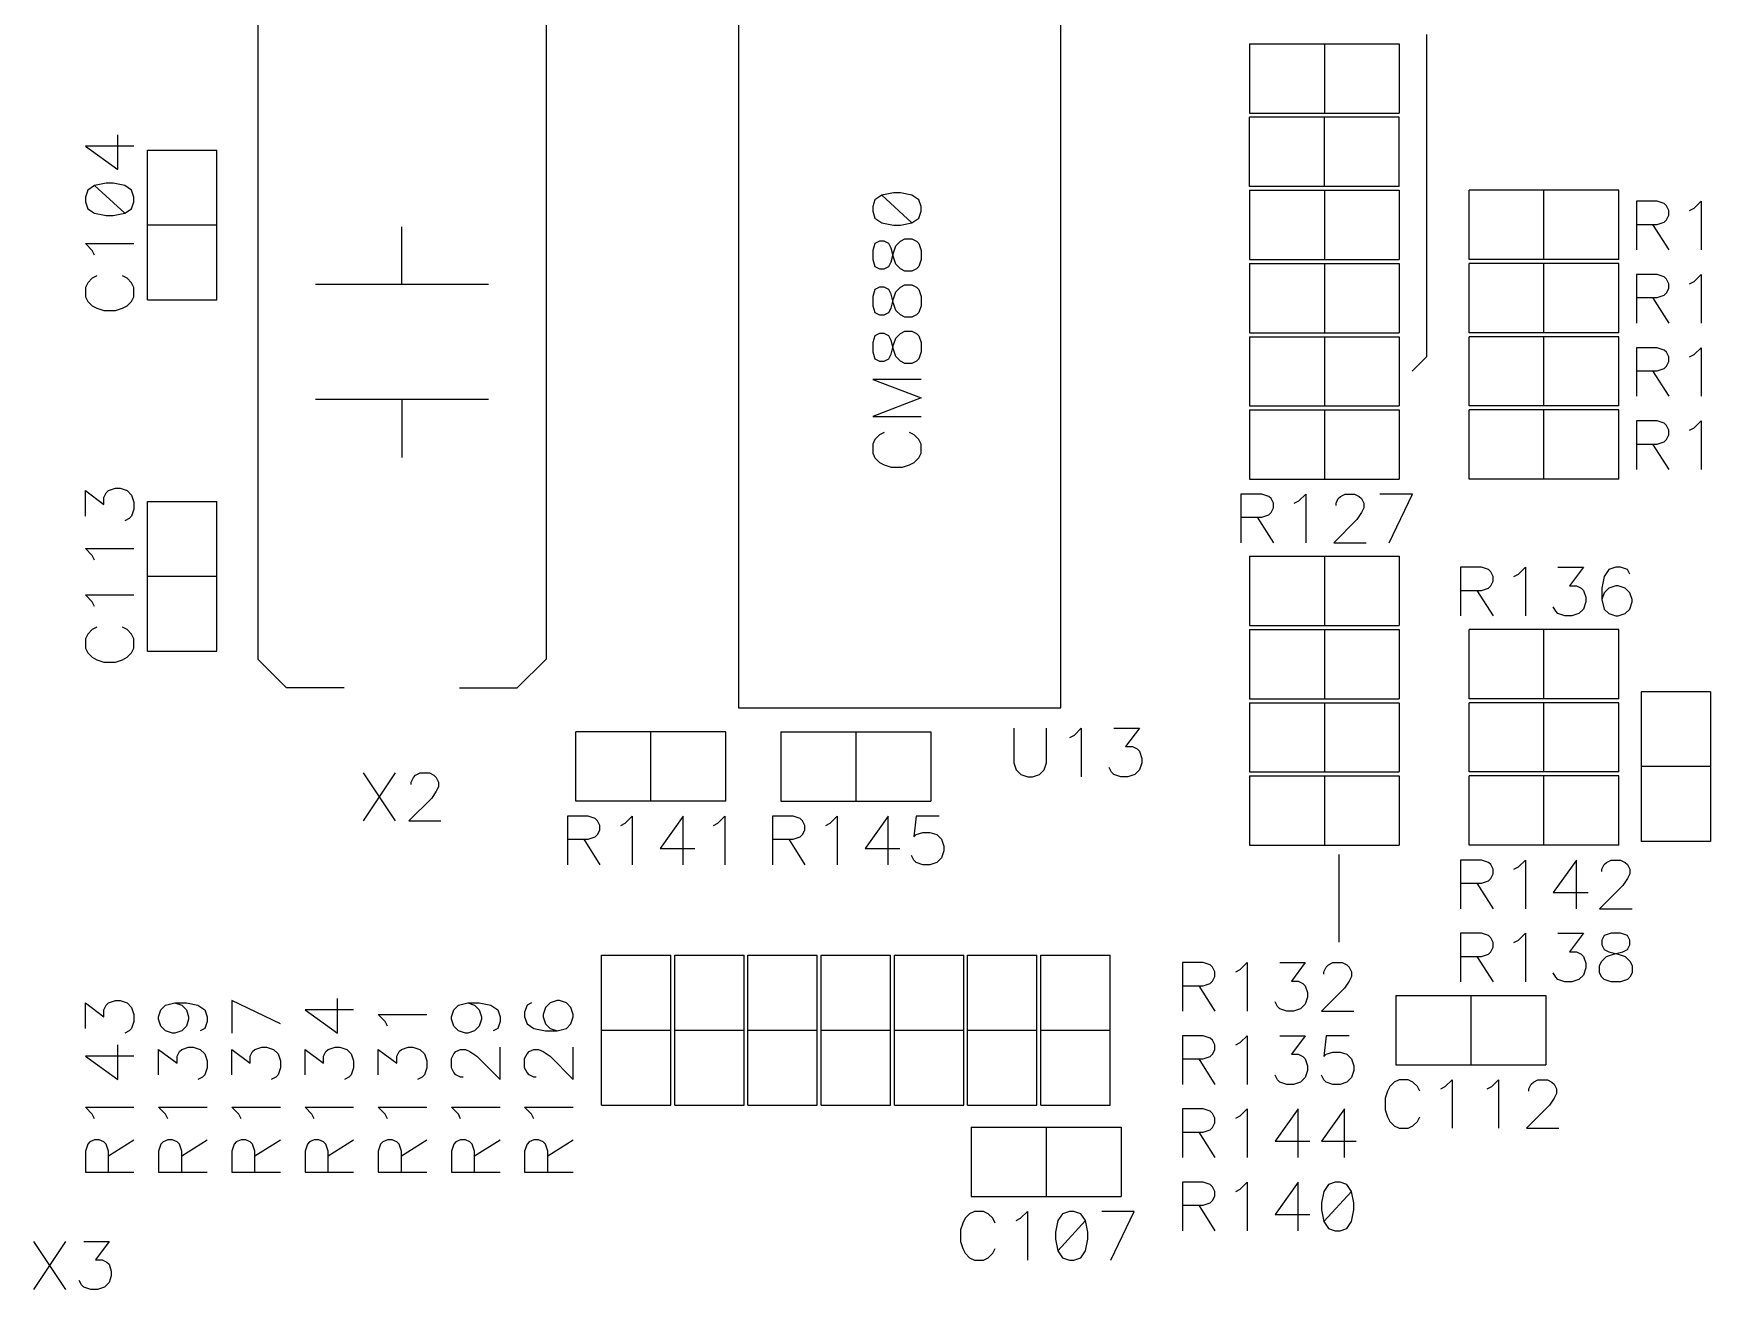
# Model space of a CAD drawing. Extents: x 295 to 953, y 10 to 290.
# Drawn here: x 759.7 to 826.6, y 190.9 to 241 of the extents above; entities that cross this region are included whole.
import ezdxf

# ---------------------------------------------------------------- set-up
doc = ezdxf.new("R2010")
doc.units = 0
doc.header["$LTSCALE"] = 5
doc.header["$MEASUREMENT"] = 0
doc.layers.add('DV-PEI-A6_BSK', color=2, linetype='CONTINUOUS')

msp = doc.modelspace()

# ---------------------------------------------------------------- linework, layer by layer
at = {"layer": 'DV-PEI-A6_BSK', "color": 7}
for p, q in [((787.86, 243.913), (787.86, 214.119)), ((800.712, 214.119), (800.712, 243.913)), ((768.674, 241.372), (768.674, 216.07)), ((780.177, 241.372), (780.177, 216.07)), ((815.317, 228.139), (815.317, 240.992)), ((808.242, 240.618), (814.219, 240.618)), ((808.242, 240.618), (808.242, 237.855)), ((811.228, 240.618), (811.228, 237.855)), ((814.219, 240.618), (814.219, 237.855)), ((808.242, 237.855), (814.219, 237.855)), ((814.219, 237.697), (808.242, 237.697)), ((808.242, 234.934), (808.242, 237.697)), ((811.228, 234.934), (811.228, 237.697)), ((814.219, 234.934), (814.219, 237.697)), ((763.089, 235.611), (763.089, 236.996)), ((763.738, 236.534), (761.798, 236.534)), ((761.798, 236.534), (763.089, 235.611)), ((764.281, 230.406), (764.281, 236.382)), ((764.281, 236.382), (767.044, 236.382)), ((767.044, 230.406), (767.044, 236.382)), ((762.166, 234.963), (761.892, 234.782)), ((762.628, 235.056), (762.166, 234.963)), ((762.166, 234.963), (763.37, 233.859)), ((762.908, 235.056), (762.628, 235.056)), ((763.37, 234.963), (762.908, 235.056)), ((763.644, 234.782), (763.37, 234.963)), ((814.219, 234.934), (808.242, 234.934)), ((761.892, 234.782), (761.798, 234.501)), ((761.798, 234.501), (761.798, 234.32)), ((761.798, 234.32), (761.892, 234.04)), ((763.738, 234.501), (763.644, 234.782)), ((763.644, 234.04), (763.738, 234.32)), ((763.738, 234.32), (763.738, 234.501)), ((793.298, 234.402), (793.211, 234.127)), ((793.579, 234.589), (793.298, 234.402)), ((794.035, 234.682), (793.579, 234.589)), ((793.579, 234.589), (794.771, 233.485)), ((794.315, 234.682), (794.035, 234.682)), ((794.771, 234.589), (794.315, 234.682)), ((795.051, 234.402), (794.771, 234.589)), ((795.139, 234.127), (795.051, 234.402)), ((808.242, 234.776), (814.219, 234.776)), ((808.242, 234.776), (808.242, 232.013)), ((811.228, 234.776), (811.228, 232.013)), ((814.219, 234.776), (814.219, 232.013)), ((822.982, 234.776), (817.005, 234.776)), ((817.005, 232.013), (817.005, 234.776)), ((819.991, 232.013), (819.991, 234.776)), ((822.982, 232.013), (822.982, 234.776)), ((824.506, 234.338), (823.677, 234.338)), ((823.677, 234.338), (823.677, 232.398)), ((824.787, 234.244), (824.506, 234.338)), ((824.88, 234.157), (824.787, 234.244)), ((825.984, 234.063), (826.265, 234.338)), ((826.265, 234.338), (826.265, 232.398)), ((761.892, 234.04), (762.166, 233.859)), ((762.166, 233.859), (762.628, 233.765)), ((762.628, 233.765), (762.908, 233.765)), ((762.908, 233.765), (763.37, 233.859)), ((763.37, 233.859), (763.644, 234.04)), ((793.211, 234.127), (793.211, 233.946)), ((793.211, 233.946), (793.298, 233.666)), ((793.298, 233.666), (793.579, 233.485)), ((794.771, 233.485), (795.051, 233.666)), ((795.051, 233.666), (795.139, 233.946)), ((795.139, 233.946), (795.139, 234.127)), ((824.506, 233.415), (824.787, 233.508)), ((824.787, 233.508), (824.88, 233.602)), ((824.968, 233.97), (824.88, 234.157)), ((824.88, 233.602), (824.968, 233.783)), ((824.968, 233.783), (824.968, 233.97)), ((825.803, 233.97), (825.984, 234.063)), ((764.281, 233.397), (767.044, 233.397)), ((774.423, 231.02), (774.423, 233.321)), ((793.579, 233.485), (794.035, 233.391)), ((794.035, 233.391), (794.315, 233.391)), ((794.315, 233.391), (794.771, 233.485)), ((794.315, 232.749), (794.496, 232.842)), ((794.496, 232.842), (794.771, 232.842)), ((794.771, 232.842), (794.958, 232.749)), ((823.677, 233.415), (824.506, 233.415)), ((824.325, 233.415), (824.968, 232.398)), ((762.073, 232.375), (761.798, 232.655)), ((761.798, 232.655), (763.738, 232.655)), ((762.166, 232.194), (762.073, 232.375)), ((793.298, 232.655), (793.211, 232.381)), ((793.211, 232.381), (793.211, 232.013)), ((793.485, 232.749), (793.298, 232.655)), ((793.666, 232.749), (793.485, 232.749)), ((793.853, 232.655), (793.666, 232.749)), ((793.947, 232.474), (793.853, 232.655)), ((794.035, 232.106), (793.947, 232.474)), ((793.947, 231.919), (794.035, 232.287)), ((794.035, 232.287), (794.128, 232.562)), ((794.128, 232.562), (794.315, 232.749)), ((794.958, 232.749), (795.051, 232.655)), ((795.051, 232.655), (795.139, 232.381)), ((795.139, 232.381), (795.139, 232.013)), ((793.211, 232.013), (793.298, 231.738)), ((793.298, 231.738), (793.485, 231.645)), ((793.485, 231.645), (793.666, 231.645)), ((793.666, 231.645), (793.853, 231.738)), ((793.853, 231.738), (793.947, 231.919)), ((794.128, 231.826), (794.035, 232.106)), ((794.315, 231.645), (794.128, 231.826)), ((794.496, 231.551), (794.315, 231.645)), ((794.771, 231.551), (794.496, 231.551)), ((794.958, 231.645), (794.771, 231.551)), ((795.051, 231.738), (794.958, 231.645)), ((795.139, 232.013), (795.051, 231.738)), ((808.242, 232.013), (814.219, 232.013)), ((808.242, 231.855), (814.219, 231.855)), ((808.242, 231.855), (808.242, 229.092)), ((811.228, 231.855), (811.228, 229.092)), ((814.219, 231.855), (814.219, 229.092)), ((822.982, 232.013), (817.005, 232.013)), ((822.982, 231.855), (817.005, 231.855)), ((817.005, 229.092), (817.005, 231.855)), ((819.991, 229.092), (819.991, 231.855)), ((822.982, 229.092), (822.982, 231.855)), ((761.892, 231.084), (761.798, 230.897)), ((761.798, 230.897), (761.798, 230.529)), ((762.073, 231.271), (761.892, 231.084)), ((762.26, 231.358), (762.073, 231.271)), ((763.463, 231.271), (763.276, 231.358)), ((763.644, 231.084), (763.463, 231.271)), ((763.738, 230.897), (763.644, 231.084)), ((763.738, 230.529), (763.738, 230.897)), ((777.876, 231.02), (770.976, 231.02)), ((793.298, 230.815), (793.211, 230.54)), ((793.485, 230.909), (793.298, 230.815)), ((793.666, 230.909), (793.485, 230.909)), ((793.853, 230.815), (793.666, 230.909)), ((793.947, 230.634), (793.853, 230.815)), ((794.128, 230.722), (794.315, 230.909)), ((794.315, 230.909), (794.496, 231.002)), ((794.496, 231.002), (794.771, 231.002)), ((794.771, 231.002), (794.958, 230.909)), ((794.958, 230.909), (795.051, 230.815)), ((795.051, 230.815), (795.139, 230.54)), ((824.506, 231.417), (823.677, 231.417)), ((823.677, 231.417), (823.677, 229.477)), ((824.787, 231.323), (824.506, 231.417)), ((824.88, 231.236), (824.787, 231.323)), ((824.968, 231.049), (824.88, 231.236)), ((824.88, 230.681), (824.968, 230.862)), ((824.968, 230.862), (824.968, 231.049)), ((825.803, 231.049), (825.984, 231.142)), ((825.984, 231.142), (826.265, 231.417)), ((826.265, 231.417), (826.265, 229.477)), ((761.798, 230.529), (761.892, 230.342)), ((761.892, 230.342), (762.073, 230.161)), ((762.073, 230.161), (762.26, 230.067)), ((763.276, 230.067), (763.463, 230.161)), ((763.463, 230.161), (763.644, 230.342)), ((763.644, 230.342), (763.738, 230.529)), ((764.281, 230.406), (767.044, 230.406)), ((793.211, 230.54), (793.211, 230.172)), ((793.211, 230.172), (793.298, 229.898)), ((794.035, 230.266), (793.947, 230.634)), ((793.947, 230.079), (794.035, 230.447)), ((794.035, 230.447), (794.128, 230.722)), ((794.128, 229.985), (794.035, 230.266)), ((795.139, 230.172), (795.051, 229.898)), ((795.139, 230.54), (795.139, 230.172)), ((823.677, 230.494), (824.506, 230.494)), ((824.325, 230.494), (824.968, 229.477)), ((824.506, 230.494), (824.787, 230.587)), ((824.787, 230.587), (824.88, 230.681)), ((762.26, 230.067), (762.534, 229.974)), ((762.534, 229.974), (762.996, 229.974)), ((762.996, 229.974), (763.276, 230.067)), ((793.298, 229.898), (793.485, 229.804)), ((793.485, 229.804), (793.666, 229.804)), ((793.666, 229.804), (793.853, 229.898)), ((793.853, 229.898), (793.947, 230.079)), ((794.315, 229.804), (794.128, 229.985)), ((794.496, 229.711), (794.315, 229.804)), ((794.771, 229.711), (794.496, 229.711)), ((794.958, 229.804), (794.771, 229.711)), ((795.051, 229.898), (794.958, 229.804)), ((793.298, 228.975), (793.211, 228.7)), ((793.485, 229.068), (793.298, 228.975)), ((793.666, 229.068), (793.485, 229.068)), ((793.853, 228.975), (793.666, 229.068)), ((793.947, 228.788), (793.853, 228.975)), ((794.035, 228.607), (794.128, 228.881)), ((794.128, 228.881), (794.315, 229.068)), ((794.315, 229.068), (794.496, 229.162)), ((794.496, 229.162), (794.771, 229.162)), ((794.771, 229.162), (794.958, 229.068)), ((794.958, 229.068), (795.051, 228.975)), ((795.051, 228.975), (795.139, 228.7)), ((808.242, 229.092), (814.219, 229.092)), ((808.242, 228.934), (814.219, 228.934)), ((808.242, 228.934), (808.242, 226.171)), ((811.228, 228.934), (811.228, 226.171)), ((814.219, 228.934), (814.219, 226.171)), ((822.982, 229.092), (817.005, 229.092)), ((822.982, 228.934), (817.005, 228.934)), ((817.005, 226.171), (817.005, 228.934)), ((819.991, 226.171), (819.991, 228.934)), ((822.982, 226.171), (822.982, 228.934)), ((793.211, 228.7), (793.211, 228.332)), ((793.211, 228.332), (793.298, 228.052)), ((793.853, 228.052), (793.947, 228.239)), ((794.035, 228.42), (793.947, 228.788)), ((793.947, 228.239), (794.035, 228.607)), ((794.128, 228.145), (794.035, 228.42)), ((794.315, 227.964), (794.128, 228.145)), ((795.139, 228.332), (795.051, 228.052)), ((795.139, 228.7), (795.139, 228.332)), ((814.733, 227.555), (815.317, 228.139)), ((824.506, 228.496), (823.677, 228.496)), ((823.677, 228.496), (823.677, 226.556)), ((824.787, 228.402), (824.506, 228.496)), ((824.88, 228.315), (824.787, 228.402)), ((824.968, 228.128), (824.88, 228.315)), ((825.803, 228.128), (825.984, 228.221)), ((825.984, 228.221), (826.265, 228.496)), ((826.265, 228.496), (826.265, 226.556)), ((793.298, 228.052), (793.485, 227.964)), ((793.485, 227.964), (793.666, 227.964)), ((793.666, 227.964), (793.853, 228.052)), ((794.496, 227.871), (794.315, 227.964)), ((794.771, 227.871), (794.496, 227.871)), ((794.958, 227.964), (794.771, 227.871)), ((795.051, 228.052), (794.958, 227.964)), ((823.677, 227.573), (824.506, 227.573)), ((824.325, 227.573), (824.968, 226.556)), ((824.506, 227.573), (824.787, 227.666)), ((824.787, 227.666), (824.88, 227.76)), ((824.88, 227.76), (824.968, 227.941)), ((824.968, 227.941), (824.968, 228.128)), ((795.139, 227.228), (793.211, 227.228)), ((793.211, 227.228), (795.139, 226.492)), ((777.876, 226.422), (770.976, 226.422)), ((774.423, 226.422), (774.423, 224.12)), ((795.139, 226.492), (793.211, 225.756)), ((808.242, 226.171), (814.219, 226.171)), ((822.982, 226.171), (817.005, 226.171)), ((793.211, 225.756), (795.139, 225.756)), ((808.242, 226.013), (814.219, 226.013)), ((808.242, 226.013), (808.242, 223.25)), ((811.228, 226.013), (811.228, 223.25)), ((814.219, 226.013), (814.219, 223.25)), ((822.982, 226.013), (817.005, 226.013)), ((817.005, 223.25), (817.005, 226.013)), ((819.991, 223.25), (819.991, 226.013)), ((822.982, 223.25), (822.982, 226.013)), ((824.506, 225.575), (823.677, 225.575)), ((823.677, 225.575), (823.677, 223.635)), ((824.787, 225.481), (824.506, 225.575)), ((824.88, 225.394), (824.787, 225.481)), ((825.984, 225.3), (826.265, 225.575)), ((826.265, 225.575), (826.265, 223.635)), ((793.298, 224.833), (793.211, 224.652)), ((793.485, 225.02), (793.298, 224.833)), ((793.666, 225.107), (793.485, 225.02)), ((794.864, 225.02), (794.683, 225.107)), ((795.051, 224.833), (794.864, 225.02)), ((795.139, 224.652), (795.051, 224.833)), ((824.787, 224.745), (824.88, 224.839)), ((824.968, 225.207), (824.88, 225.394)), ((824.88, 224.839), (824.968, 225.02)), ((824.968, 225.02), (824.968, 225.207)), ((825.803, 225.207), (825.984, 225.3)), ((793.211, 224.652), (793.211, 224.284)), ((793.211, 224.284), (793.298, 224.097)), ((795.051, 224.097), (795.139, 224.284)), ((795.139, 224.284), (795.139, 224.652)), ((823.677, 224.652), (824.506, 224.652)), ((824.325, 224.652), (824.968, 223.635)), ((824.506, 224.652), (824.787, 224.745)), ((793.298, 224.097), (793.485, 223.916)), ((793.485, 223.916), (793.666, 223.822)), ((793.666, 223.822), (793.947, 223.729)), ((793.947, 223.729), (794.403, 223.729)), ((794.403, 223.729), (794.683, 223.822)), ((794.683, 223.822), (794.864, 223.916)), ((794.864, 223.916), (795.051, 224.097)), ((761.798, 221.777), (761.798, 222.794)), ((761.798, 222.794), (762.534, 222.239)), ((762.628, 222.7), (762.721, 222.794)), ((762.721, 222.794), (762.996, 222.887)), ((762.996, 222.887), (763.183, 222.887)), ((763.183, 222.887), (763.463, 222.794)), ((763.463, 222.794), (763.644, 222.607)), ((808.242, 223.25), (814.219, 223.25)), ((822.982, 223.25), (817.005, 223.25)), ((762.534, 222.514), (762.628, 222.7)), ((762.534, 222.239), (762.534, 222.514)), ((763.644, 222.607), (763.738, 222.332)), ((763.738, 222.332), (763.738, 222.052)), ((764.281, 216.385), (764.281, 222.362)), ((764.281, 222.362), (767.044, 222.362)), ((767.044, 216.385), (767.044, 222.362)), ((808.733, 222.654), (807.903, 222.654)), ((807.903, 222.654), (807.903, 220.714)), ((809.013, 222.56), (808.733, 222.654)), ((809.107, 222.473), (809.013, 222.56)), ((809.195, 222.286), (809.107, 222.473)), ((809.195, 222.099), (809.195, 222.286)), ((810.03, 222.286), (810.211, 222.379)), ((810.211, 222.379), (810.491, 222.654)), ((810.491, 222.654), (810.491, 220.714)), ((811.695, 222.286), (811.783, 222.473)), ((811.695, 222.192), (811.695, 222.286)), ((811.783, 222.473), (811.876, 222.56)), ((811.876, 222.56), (812.063, 222.654)), ((812.063, 222.654), (812.431, 222.654)), ((812.431, 222.654), (812.618, 222.56)), ((812.618, 222.56), (812.711, 222.473)), ((812.711, 222.473), (812.799, 222.286)), ((812.799, 222.286), (812.799, 222.099)), ((814.744, 222.654), (813.447, 222.654)), ((813.816, 220.714), (814.744, 222.654)), ((763.551, 221.684), (763.37, 221.591)), ((763.644, 221.777), (763.551, 221.684)), ((763.738, 222.052), (763.644, 221.777)), ((807.903, 221.731), (808.733, 221.731)), ((808.552, 221.731), (809.195, 220.714)), ((808.733, 221.731), (809.013, 221.824)), ((809.013, 221.824), (809.107, 221.918)), ((809.107, 221.918), (809.195, 222.099)), ((812.524, 221.637), (811.601, 220.714)), ((812.711, 221.918), (812.524, 221.637)), ((812.799, 222.099), (812.711, 221.918)), ((762.073, 220.206), (761.798, 220.481)), ((761.798, 220.481), (763.738, 220.481)), ((762.166, 220.019), (762.073, 220.206)), ((808.242, 220.171), (814.219, 220.171)), ((808.242, 220.171), (808.242, 217.408)), ((811.228, 220.171), (811.228, 217.408)), ((811.601, 220.714), (812.892, 220.714)), ((814.219, 220.171), (814.219, 217.408)), ((817.496, 219.733), (816.666, 219.733)), ((816.666, 219.733), (816.666, 217.793)), ((817.776, 219.639), (817.496, 219.733)), ((817.87, 219.552), (817.776, 219.639)), ((817.958, 219.365), (817.87, 219.552)), ((818.793, 219.365), (818.974, 219.458)), ((818.974, 219.458), (819.254, 219.733)), ((819.254, 219.733), (819.254, 217.793)), ((820.546, 219.733), (821.562, 219.733)), ((821.562, 219.733), (821.013, 218.997)), ((822.579, 219.639), (822.397, 219.365)), ((822.859, 219.733), (822.579, 219.639)), ((823.046, 219.733), (822.859, 219.733)), ((823.32, 219.639), (823.046, 219.733)), ((823.414, 219.458), (823.32, 219.639)), ((764.281, 219.376), (767.044, 219.376)), ((816.666, 218.81), (817.496, 218.81)), ((817.315, 218.81), (817.958, 217.793)), ((817.496, 218.81), (817.776, 218.903)), ((817.776, 218.903), (817.87, 218.997)), ((817.87, 218.997), (817.958, 219.178)), ((817.958, 219.178), (817.958, 219.365)), ((821.013, 218.997), (821.287, 218.997)), ((821.287, 218.997), (821.474, 218.903)), ((821.474, 218.903), (821.562, 218.81)), ((821.562, 218.81), (821.655, 218.535)), ((822.397, 219.365), (822.304, 218.903)), ((822.304, 218.903), (822.304, 218.442)), ((822.579, 218.903), (822.397, 218.716)), ((822.859, 218.997), (822.579, 218.903)), ((822.952, 218.997), (822.859, 218.997)), ((823.227, 218.903), (822.952, 218.997)), ((823.414, 218.716), (823.227, 218.903)), ((762.073, 218.354), (761.798, 218.634)), ((761.798, 218.634), (763.738, 218.634)), ((762.166, 218.173), (762.073, 218.354)), ((820.458, 217.98), (820.364, 218.161)), ((821.655, 218.348), (821.562, 218.068)), ((821.655, 218.535), (821.655, 218.348)), ((822.397, 218.716), (822.304, 218.442)), ((822.304, 218.442), (822.397, 218.068)), ((823.507, 218.442), (823.414, 218.716)), ((823.414, 218.068), (823.507, 218.348)), ((823.507, 218.348), (823.507, 218.442)), ((820.546, 217.887), (820.458, 217.98)), ((820.826, 217.793), (820.546, 217.887)), ((821.1, 217.793), (820.826, 217.793)), ((821.381, 217.887), (821.1, 217.793)), ((821.562, 218.068), (821.381, 217.887)), ((822.397, 218.068), (822.579, 217.887)), ((822.579, 217.887), (822.859, 217.793)), ((822.859, 217.793), (822.952, 217.793)), ((822.952, 217.793), (823.227, 217.887)), ((823.227, 217.887), (823.414, 218.068)), ((761.892, 217.063), (761.798, 216.876)), ((761.798, 216.876), (761.798, 216.508)), ((762.073, 217.25), (761.892, 217.063)), ((762.26, 217.338), (762.073, 217.25)), ((763.463, 217.25), (763.276, 217.338)), ((763.644, 217.063), (763.463, 217.25)), ((763.738, 216.876), (763.644, 217.063)), ((763.738, 216.508), (763.738, 216.876)), ((808.242, 217.408), (814.219, 217.408)), ((808.242, 217.25), (814.219, 217.25)), ((808.242, 217.25), (808.242, 214.487)), ((811.228, 217.25), (811.228, 214.487)), ((814.219, 217.25), (814.219, 214.487)), ((822.982, 217.25), (817.005, 217.25)), ((817.005, 214.487), (817.005, 217.25)), ((819.991, 214.487), (819.991, 217.25)), ((822.982, 214.487), (822.982, 217.25)), ((761.798, 216.508), (761.892, 216.321)), ((761.892, 216.321), (762.073, 216.14)), ((762.073, 216.14), (762.26, 216.046)), ((763.276, 216.046), (763.463, 216.14)), ((763.463, 216.14), (763.644, 216.321)), ((763.644, 216.321), (763.738, 216.508)), ((764.281, 216.385), (767.044, 216.385)), ((762.26, 216.046), (762.534, 215.953)), ((762.534, 215.953), (762.996, 215.953)), ((762.996, 215.953), (763.276, 216.046)), ((769.825, 214.919), (768.674, 216.07)), ((779.026, 214.919), (780.177, 216.07)), ((772.127, 214.919), (769.825, 214.919)), ((776.725, 214.919), (779.026, 214.919)), ((823.87, 214.767), (823.87, 208.791)), ((826.633, 214.767), (823.87, 214.767)), ((826.633, 214.767), (826.633, 208.791)), ((787.86, 214.119), (800.712, 214.119)), ((808.242, 214.487), (814.219, 214.487)), ((808.242, 214.329), (814.219, 214.329)), ((808.242, 214.329), (808.242, 211.566)), ((811.228, 214.329), (811.228, 211.566)), ((814.219, 214.329), (814.219, 211.566)), ((822.982, 214.487), (817.005, 214.487)), ((822.982, 214.329), (817.005, 214.329)), ((817.005, 211.566), (817.005, 214.329)), ((819.991, 211.566), (819.991, 214.329)), ((822.982, 211.566), (822.982, 214.329)), ((787.345, 213.161), (781.369, 213.161)), ((781.369, 210.397), (781.369, 213.161)), ((784.354, 210.397), (784.354, 213.161)), ((787.345, 210.397), (787.345, 213.161)), ((789.548, 213.161), (795.524, 213.161)), ((789.548, 213.161), (789.548, 210.397)), ((792.533, 213.161), (792.533, 210.397)), ((795.524, 213.161), (795.524, 210.397)), ((798.842, 213.318), (798.842, 211.928)), ((800.139, 211.928), (800.139, 213.318)), ((801.068, 212.944), (801.255, 213.038)), ((801.255, 213.038), (801.53, 213.318)), ((801.53, 213.318), (801.53, 211.367)), ((802.833, 213.318), (803.849, 213.318)), ((803.849, 213.318), (803.294, 212.576)), ((803.294, 212.576), (803.574, 212.576)), ((803.574, 212.576), (803.756, 212.483)), ((803.756, 212.483), (803.849, 212.389)), ((803.849, 212.389), (803.943, 212.109)), ((803.943, 212.109), (803.943, 211.928)), ((774.154, 211.525), (772.875, 209.609)), ((772.875, 211.525), (774.154, 209.609)), ((774.884, 211.344), (774.972, 211.431)), ((774.972, 211.431), (775.159, 211.525)), ((775.159, 211.525), (775.521, 211.525)), ((775.521, 211.525), (775.702, 211.431)), ((775.702, 211.431), (775.796, 211.344)), ((798.842, 211.928), (798.936, 211.647)), ((798.936, 211.647), (799.117, 211.46)), ((799.117, 211.46), (799.397, 211.367)), ((799.584, 211.367), (799.859, 211.46)), ((799.859, 211.46), (800.046, 211.647)), ((800.046, 211.647), (800.139, 211.928)), ((802.739, 211.554), (802.646, 211.741)), ((802.833, 211.46), (802.739, 211.554)), ((803.107, 211.367), (802.833, 211.46)), ((803.662, 211.46), (803.388, 211.367)), ((803.849, 211.647), (803.662, 211.46)), ((803.943, 211.928), (803.849, 211.647)), ((808.242, 211.566), (814.219, 211.566)), ((822.982, 211.566), (817.005, 211.566)), ((826.633, 211.782), (823.87, 211.782)), ((774.791, 211.157), (774.884, 211.344)), ((774.791, 211.069), (774.791, 211.157)), ((775.796, 210.795), (775.615, 210.52)), ((775.796, 211.344), (775.889, 211.157)), ((775.889, 210.976), (775.796, 210.795)), ((775.889, 211.157), (775.889, 210.976)), ((799.397, 211.367), (799.584, 211.367)), ((803.388, 211.367), (803.107, 211.367)), ((808.242, 211.408), (814.219, 211.408)), ((808.242, 211.408), (808.242, 208.645)), ((811.228, 211.408), (811.228, 208.645)), ((814.219, 211.408), (814.219, 208.645)), ((822.982, 211.408), (817.005, 211.408)), ((817.005, 208.645), (817.005, 211.408)), ((819.991, 208.645), (819.991, 211.408)), ((822.982, 208.645), (822.982, 211.408)), ((775.615, 210.52), (774.697, 209.609)), ((787.345, 210.397), (781.369, 210.397)), ((789.548, 210.397), (795.524, 210.397)), ((774.697, 209.609), (775.977, 209.609)), ((781.86, 209.801), (781.03, 209.801)), ((781.03, 209.801), (781.03, 207.862)), ((782.14, 209.708), (781.86, 209.801)), ((782.234, 209.62), (782.14, 209.708)), ((782.321, 209.433), (782.234, 209.62)), ((782.321, 209.246), (782.321, 209.433)), ((783.157, 209.433), (783.338, 209.527)), ((783.338, 209.527), (783.618, 209.801)), ((783.618, 209.801), (783.618, 207.862)), ((785.651, 209.801), (784.728, 208.51)), ((785.651, 207.862), (785.651, 209.801)), ((786.855, 209.433), (787.036, 209.527)), ((787.036, 209.527), (787.316, 209.801)), ((787.316, 209.801), (787.316, 207.862)), ((790.039, 209.801), (789.209, 209.801)), ((789.209, 209.801), (789.209, 207.862)), ((790.319, 209.708), (790.039, 209.801)), ((790.412, 209.62), (790.319, 209.708)), ((790.5, 209.433), (790.412, 209.62)), ((790.5, 209.246), (790.5, 209.433)), ((791.336, 209.433), (791.517, 209.527)), ((791.517, 209.527), (791.797, 209.801)), ((791.797, 209.801), (791.797, 207.862)), ((793.83, 209.801), (792.907, 208.51)), ((793.83, 207.862), (793.83, 209.801)), ((794.94, 209.801), (794.847, 208.972)), ((795.863, 209.801), (794.94, 209.801)), ((781.03, 208.878), (781.86, 208.878)), ((781.679, 208.878), (782.321, 207.862)), ((781.86, 208.878), (782.14, 208.972)), ((782.14, 208.972), (782.234, 209.065)), ((782.234, 209.065), (782.321, 209.246)), ((789.209, 208.878), (790.039, 208.878)), ((789.857, 208.878), (790.5, 207.862)), ((790.039, 208.878), (790.319, 208.972)), ((790.319, 208.972), (790.412, 209.065)), ((790.412, 209.065), (790.5, 209.246)), ((794.847, 208.972), (794.94, 209.065)), ((794.94, 209.065), (795.215, 209.153)), ((795.215, 209.153), (795.495, 209.153)), ((795.495, 209.153), (795.77, 209.065)), ((795.77, 209.065), (795.957, 208.878)), ((795.957, 208.878), (796.05, 208.604)), ((826.633, 208.791), (823.87, 208.791)), ((784.728, 208.51), (786.113, 208.51)), ((792.907, 208.51), (794.292, 208.51)), ((794.847, 208.049), (794.753, 208.23)), ((795.957, 208.136), (795.77, 207.955)), ((796.05, 208.417), (795.957, 208.136)), ((796.05, 208.604), (796.05, 208.417)), ((808.242, 208.645), (814.219, 208.645)), ((811.812, 208.277), (811.812, 204.771)), ((822.982, 208.645), (817.005, 208.645)), ((794.94, 207.955), (794.847, 208.049)), ((795.215, 207.862), (794.94, 207.955)), ((795.495, 207.862), (795.215, 207.862)), ((795.77, 207.955), (795.495, 207.862)), ((817.496, 208.049), (816.666, 208.049)), ((816.666, 208.049), (816.666, 206.109)), ((817.776, 207.955), (817.496, 208.049)), ((817.87, 207.868), (817.776, 207.955)), ((817.958, 207.681), (817.87, 207.868)), ((817.87, 207.313), (817.958, 207.494)), ((817.958, 207.494), (817.958, 207.681)), ((818.793, 207.681), (818.974, 207.774)), ((818.974, 207.774), (819.254, 208.049)), ((819.254, 208.049), (819.254, 206.109)), ((821.287, 208.049), (820.364, 206.758)), ((821.287, 206.109), (821.287, 208.049)), ((822.304, 207.681), (822.397, 207.868)), ((822.304, 207.587), (822.304, 207.681)), ((822.397, 207.868), (822.491, 207.955)), ((822.491, 207.955), (822.672, 208.049)), ((822.672, 208.049), (823.046, 208.049)), ((823.046, 208.049), (823.227, 207.955)), ((823.227, 207.955), (823.32, 207.868)), ((823.32, 207.868), (823.414, 207.681)), ((823.414, 207.494), (823.32, 207.313)), ((823.414, 207.681), (823.414, 207.494)), ((816.666, 207.126), (817.496, 207.126)), ((817.315, 207.126), (817.958, 206.109)), ((817.496, 207.126), (817.776, 207.219)), ((817.776, 207.219), (817.87, 207.313)), ((820.364, 206.758), (821.749, 206.758)), ((823.134, 207.032), (822.21, 206.109)), ((823.32, 207.313), (823.134, 207.032)), ((822.21, 206.109), (823.507, 206.109)), ((817.496, 205.128), (816.666, 205.128)), ((816.666, 205.128), (816.666, 203.188)), ((817.776, 205.034), (817.496, 205.128)), ((817.87, 204.947), (817.776, 205.034)), ((817.958, 204.76), (817.87, 204.947)), ((817.958, 204.573), (817.958, 204.76)), ((818.793, 204.76), (818.974, 204.853)), ((818.974, 204.853), (819.254, 205.128)), ((819.254, 205.128), (819.254, 203.188)), ((820.546, 205.128), (821.562, 205.128)), ((821.562, 205.128), (821.013, 204.392)), ((822.397, 205.034), (822.304, 204.853)), ((822.304, 204.853), (822.304, 204.666)), ((822.672, 205.128), (822.397, 205.034)), ((823.046, 205.128), (822.672, 205.128)), ((823.32, 205.034), (823.046, 205.128)), ((823.414, 204.853), (823.32, 205.034)), ((823.414, 204.666), (823.414, 204.853)), ((782.391, 198.275), (782.391, 204.251)), ((782.391, 204.251), (785.155, 204.251)), ((785.155, 198.275), (785.155, 204.251)), ((785.312, 198.275), (785.312, 204.251)), ((785.312, 204.251), (788.076, 204.251)), ((788.076, 198.275), (788.076, 204.251)), ((788.233, 198.275), (788.233, 204.251)), ((788.233, 204.251), (790.997, 204.251)), ((790.997, 198.275), (790.997, 204.251)), ((791.154, 198.275), (791.154, 204.251)), ((791.154, 204.251), (793.918, 204.251)), ((793.918, 198.275), (793.918, 204.251)), ((794.075, 198.275), (794.075, 204.251)), ((794.075, 204.251), (796.839, 204.251)), ((796.839, 198.275), (796.839, 204.251)), ((796.996, 198.275), (796.996, 204.251)), ((796.996, 204.251), (799.76, 204.251)), ((799.76, 198.275), (799.76, 204.251)), ((799.917, 198.275), (799.917, 204.251)), ((799.917, 204.251), (802.681, 204.251)), ((802.681, 198.275), (802.681, 204.251)), ((816.666, 204.205), (817.496, 204.205)), ((817.315, 204.205), (817.958, 203.188)), ((817.496, 204.205), (817.776, 204.298)), ((817.776, 204.298), (817.87, 204.392)), ((817.87, 204.392), (817.958, 204.573)), ((821.013, 204.392), (821.287, 204.392)), ((821.287, 204.392), (821.474, 204.298)), ((821.474, 204.298), (821.562, 204.205)), ((821.562, 204.205), (821.655, 203.93)), ((822.304, 204.666), (822.397, 204.479)), ((822.304, 204.018), (822.491, 204.205)), ((822.397, 204.479), (822.579, 204.392)), ((822.491, 204.205), (822.765, 204.298)), ((822.579, 204.392), (822.952, 204.298)), ((822.765, 204.298), (823.134, 204.392)), ((822.952, 204.298), (823.227, 204.205)), ((823.134, 204.392), (823.32, 204.479)), ((823.227, 204.205), (823.414, 204.018)), ((823.32, 204.479), (823.414, 204.666)), ((806.396, 203.959), (805.567, 203.959)), ((805.567, 203.959), (805.567, 202.02)), ((806.677, 203.866), (806.396, 203.959)), ((806.77, 203.778), (806.677, 203.866)), ((806.858, 203.591), (806.77, 203.778)), ((806.77, 203.223), (806.858, 203.404)), ((806.858, 203.404), (806.858, 203.591)), ((807.693, 203.591), (807.874, 203.685)), ((807.874, 203.685), (808.155, 203.959)), ((808.155, 203.959), (808.155, 202.02)), ((809.446, 203.959), (810.462, 203.959)), ((810.462, 203.959), (809.913, 203.223)), ((811.204, 203.591), (811.298, 203.778)), ((811.204, 203.498), (811.204, 203.591)), ((811.298, 203.778), (811.391, 203.866)), ((811.391, 203.866), (811.572, 203.959)), ((811.572, 203.959), (811.946, 203.959)), ((811.946, 203.959), (812.127, 203.866)), ((812.127, 203.866), (812.221, 203.778)), ((812.221, 203.778), (812.314, 203.591)), ((812.314, 203.404), (812.221, 203.223)), ((812.314, 203.591), (812.314, 203.404)), ((820.458, 203.375), (820.364, 203.556)), ((821.562, 203.463), (821.381, 203.282)), ((821.655, 203.743), (821.562, 203.463)), ((821.655, 203.93), (821.655, 203.743)), ((822.21, 203.837), (822.304, 204.018)), ((822.21, 203.556), (822.21, 203.837)), ((822.304, 203.375), (822.21, 203.556)), ((823.414, 204.018), (823.507, 203.837)), ((823.507, 203.556), (823.414, 203.375)), ((823.507, 203.837), (823.507, 203.556)), ((805.567, 203.036), (806.396, 203.036)), ((806.215, 203.036), (806.858, 202.02)), ((806.396, 203.036), (806.677, 203.13)), ((806.677, 203.13), (806.77, 203.223)), ((809.913, 203.223), (810.188, 203.223)), ((810.188, 203.223), (810.375, 203.13)), ((810.375, 203.13), (810.462, 203.036)), ((810.462, 203.036), (810.556, 202.762)), ((810.556, 202.762), (810.556, 202.575)), ((812.034, 202.943), (811.111, 202.02)), ((812.221, 203.223), (812.034, 202.943)), ((820.546, 203.282), (820.458, 203.375)), ((820.826, 203.188), (820.546, 203.282)), ((821.1, 203.188), (820.826, 203.188)), ((821.381, 203.282), (821.1, 203.188)), ((822.397, 203.282), (822.304, 203.375)), ((822.672, 203.188), (822.397, 203.282)), ((823.046, 203.188), (822.672, 203.188)), ((823.32, 203.282), (823.046, 203.188)), ((823.414, 203.375), (823.32, 203.282)), ((761.798, 201.33), (761.798, 202.347)), ((761.798, 202.347), (762.534, 201.792)), ((762.534, 202.067), (762.628, 202.253)), ((762.534, 201.792), (762.534, 202.067)), ((762.628, 202.253), (762.721, 202.347)), ((762.721, 202.347), (762.996, 202.44)), ((762.996, 202.44), (763.183, 202.44)), ((763.183, 202.44), (763.463, 202.347)), ((763.463, 202.347), (763.644, 202.16)), ((763.644, 202.16), (763.738, 201.885)), ((764.719, 201.792), (764.813, 202.067)), ((764.813, 202.067), (764.994, 202.253)), ((764.994, 202.253), (765.368, 202.347)), ((765.368, 202.347), (765.642, 202.253)), ((765.368, 202.347), (765.829, 202.347)), ((765.642, 202.253), (765.829, 202.067)), ((765.829, 202.347), (766.291, 202.253)), ((765.829, 202.067), (765.917, 201.792)), ((766.291, 202.253), (766.565, 202.067)), ((766.565, 202.067), (766.659, 201.792)), ((769.58, 201.512), (767.64, 202.44)), ((767.64, 202.44), (767.64, 201.144)), ((772.501, 202.067), (770.561, 202.067)), ((770.561, 202.067), (771.852, 201.144)), ((771.852, 201.144), (771.852, 202.528)), ((776.403, 201.792), (776.497, 202.067)), ((776.497, 202.067), (776.678, 202.253)), ((776.678, 202.253), (777.052, 202.347)), ((777.052, 202.347), (777.326, 202.253)), ((777.052, 202.347), (777.513, 202.347)), ((777.326, 202.253), (777.513, 202.067)), ((777.513, 202.347), (777.975, 202.253)), ((777.513, 202.067), (777.601, 201.792)), ((777.975, 202.253), (778.249, 202.067)), ((778.249, 202.067), (778.343, 201.792)), ((779.418, 202.253), (779.324, 201.979)), ((779.599, 202.347), (779.418, 202.253)), ((780.154, 202.16), (780.06, 201.885)), ((780.341, 202.347), (780.154, 202.16)), ((780.615, 202.44), (780.341, 202.347)), ((780.709, 202.44), (780.615, 202.44)), ((780.989, 202.347), (780.709, 202.44)), ((781.17, 202.16), (780.989, 202.347)), ((781.264, 201.885), (781.17, 202.16)), ((809.358, 202.207), (809.265, 202.388)), ((809.446, 202.113), (809.358, 202.207)), ((809.726, 202.02), (809.446, 202.113)), ((810.281, 202.113), (810.001, 202.02)), ((810.462, 202.294), (810.281, 202.113)), ((810.556, 202.575), (810.462, 202.294)), ((814.084, 202.645), (820.061, 202.645)), ((814.084, 202.645), (814.084, 199.882)), ((817.07, 202.645), (817.07, 199.882)), ((820.061, 202.645), (820.061, 199.882)), ((763.738, 201.605), (763.644, 201.33)), ((763.738, 201.885), (763.738, 201.605)), ((764.719, 201.699), (764.719, 201.792)), ((764.813, 201.424), (764.719, 201.699)), ((764.994, 201.237), (764.813, 201.424)), ((765.829, 201.424), (765.642, 201.237)), ((765.917, 201.699), (765.829, 201.424)), ((765.917, 201.792), (765.917, 201.699)), ((766.659, 201.605), (766.565, 201.33)), ((766.659, 201.792), (766.659, 201.605)), ((773.757, 201.605), (773.482, 201.885)), ((773.482, 201.885), (775.422, 201.885)), ((773.85, 201.424), (773.757, 201.605)), ((776.403, 201.699), (776.403, 201.792)), ((776.497, 201.424), (776.403, 201.699)), ((776.678, 201.237), (776.497, 201.424)), ((777.513, 201.424), (777.326, 201.237)), ((777.601, 201.699), (777.513, 201.424)), ((777.601, 201.792), (777.601, 201.699)), ((778.343, 201.605), (778.249, 201.33)), ((778.343, 201.792), (778.343, 201.605)), ((779.324, 201.979), (779.324, 201.792)), ((779.324, 201.792), (779.418, 201.512)), ((779.418, 201.512), (779.692, 201.33)), ((780.06, 201.885), (780.06, 201.792)), ((780.06, 201.792), (780.154, 201.512)), ((780.154, 201.512), (780.341, 201.33)), ((780.989, 201.33), (781.17, 201.512)), ((781.17, 201.512), (781.264, 201.792)), ((781.264, 201.792), (781.264, 201.885)), ((810.001, 202.02), (809.726, 202.02)), ((811.111, 202.02), (812.408, 202.02)), ((763.551, 201.237), (763.37, 201.144)), ((763.644, 201.33), (763.551, 201.237)), ((765.274, 201.144), (764.994, 201.237)), ((765.368, 201.144), (765.274, 201.144)), ((765.642, 201.237), (765.368, 201.144)), ((766.565, 201.33), (766.384, 201.237)), ((776.958, 201.144), (776.678, 201.237)), ((777.052, 201.144), (776.958, 201.144)), ((777.326, 201.237), (777.052, 201.144)), ((778.249, 201.33), (778.068, 201.237)), ((779.692, 201.33), (780.154, 201.237)), ((780.154, 201.237), (780.615, 201.237)), ((780.341, 201.33), (780.615, 201.237)), ((780.615, 201.237), (780.989, 201.33)), ((782.391, 201.266), (785.155, 201.266)), ((785.312, 201.266), (788.076, 201.266)), ((788.233, 201.266), (790.997, 201.266)), ((791.154, 201.266), (793.918, 201.266)), ((794.075, 201.266), (796.839, 201.266)), ((796.996, 201.266), (799.76, 201.266)), ((799.917, 201.266), (802.681, 201.266)), ((806.396, 201.038), (805.567, 201.038)), ((805.567, 201.038), (805.567, 199.099)), ((806.677, 200.945), (806.396, 201.038)), ((806.77, 200.857), (806.677, 200.945)), ((806.858, 200.67), (806.77, 200.857)), ((807.693, 200.67), (807.874, 200.764)), ((807.874, 200.764), (808.155, 201.038)), ((808.155, 201.038), (808.155, 199.099)), ((809.446, 201.038), (810.462, 201.038)), ((810.462, 201.038), (809.913, 200.302)), ((811.298, 201.038), (811.204, 200.209)), ((812.221, 201.038), (811.298, 201.038)), ((763.738, 200.22), (761.798, 200.22)), ((761.798, 200.22), (763.089, 199.297)), ((763.089, 199.297), (763.089, 200.682)), ((764.719, 199.479), (764.719, 200.495)), ((764.719, 200.495), (765.455, 199.946)), ((765.455, 200.22), (765.549, 200.407)), ((765.455, 199.946), (765.455, 200.22)), ((765.549, 200.407), (765.642, 200.495)), ((765.642, 200.495), (765.917, 200.589)), ((765.917, 200.589), (766.104, 200.589)), ((766.104, 200.589), (766.384, 200.495)), ((766.384, 200.495), (766.565, 200.314)), ((766.565, 200.314), (766.659, 200.034)), ((767.64, 199.479), (767.64, 200.495)), ((767.64, 200.495), (768.376, 199.946)), ((768.376, 200.22), (768.47, 200.407)), ((768.376, 199.946), (768.376, 200.22)), ((768.47, 200.407), (768.563, 200.495)), ((768.563, 200.495), (768.838, 200.589)), ((768.838, 200.589), (769.025, 200.589)), ((769.025, 200.589), (769.305, 200.495)), ((769.305, 200.495), (769.486, 200.314)), ((769.486, 200.314), (769.58, 200.034)), ((770.561, 199.479), (770.561, 200.495)), ((770.561, 200.495), (771.297, 199.946)), ((771.297, 200.22), (771.391, 200.407)), ((771.297, 199.946), (771.297, 200.22)), ((771.391, 200.407), (771.484, 200.495)), ((771.484, 200.495), (771.759, 200.589)), ((771.759, 200.589), (771.946, 200.589)), ((771.946, 200.589), (772.226, 200.495)), ((772.226, 200.495), (772.407, 200.314)), ((772.407, 200.314), (772.501, 200.034)), ((773.482, 199.479), (773.482, 200.495)), ((773.482, 200.495), (774.218, 199.946)), ((774.218, 200.22), (774.312, 200.407)), ((774.218, 199.946), (774.218, 200.22)), ((774.312, 200.407), (774.405, 200.495)), ((774.405, 200.495), (774.68, 200.589)), ((774.68, 200.589), (774.867, 200.589)), ((774.867, 200.589), (775.147, 200.495)), ((775.147, 200.495), (775.328, 200.314)), ((775.328, 200.314), (775.422, 200.034)), ((776.403, 200.127), (776.497, 200.314)), ((776.403, 199.759), (776.403, 200.127)), ((776.497, 200.314), (776.584, 200.407)), ((776.584, 200.407), (776.771, 200.495)), ((776.771, 200.495), (776.958, 200.495)), ((776.958, 200.495), (777.139, 200.407)), ((777.139, 200.407), (777.42, 200.22)), ((777.42, 200.22), (778.343, 199.297)), ((778.343, 199.297), (778.343, 200.589)), ((779.324, 200.127), (779.418, 200.314)), ((779.324, 199.759), (779.324, 200.127)), ((779.418, 200.314), (779.505, 200.407)), ((779.505, 200.407), (779.692, 200.495)), ((779.692, 200.495), (779.879, 200.495)), ((779.879, 200.495), (780.06, 200.407)), ((780.06, 200.407), (780.341, 200.22)), ((780.341, 200.22), (781.264, 199.297)), ((781.264, 199.297), (781.264, 200.589)), ((805.567, 200.115), (806.396, 200.115)), ((806.215, 200.115), (806.858, 199.099)), ((806.396, 200.115), (806.677, 200.209)), ((806.677, 200.209), (806.77, 200.302)), ((806.77, 200.302), (806.858, 200.483)), ((806.858, 200.483), (806.858, 200.67)), ((809.913, 200.302), (810.188, 200.302)), ((810.188, 200.302), (810.375, 200.209)), ((810.375, 200.209), (810.462, 200.115)), ((810.462, 200.115), (810.556, 199.841)), ((811.204, 200.209), (811.298, 200.302)), ((811.298, 200.302), (811.572, 200.39)), ((811.572, 200.39), (811.853, 200.39)), ((811.853, 200.39), (812.127, 200.302)), ((812.127, 200.302), (812.314, 200.115)), ((812.314, 200.115), (812.408, 199.841)), ((766.472, 199.391), (766.291, 199.297)), ((766.565, 199.479), (766.472, 199.391)), ((766.659, 199.759), (766.565, 199.479)), ((766.659, 200.034), (766.659, 199.759)), ((769.393, 199.391), (769.212, 199.297)), ((769.486, 199.479), (769.393, 199.391)), ((769.58, 199.759), (769.486, 199.479)), ((769.58, 200.034), (769.58, 199.759)), ((772.314, 199.391), (772.133, 199.297)), ((772.407, 199.479), (772.314, 199.391)), ((772.501, 199.759), (772.407, 199.479)), ((772.501, 200.034), (772.501, 199.759)), ((775.235, 199.391), (775.054, 199.297)), ((775.328, 199.479), (775.235, 199.391)), ((775.422, 199.759), (775.328, 199.479)), ((775.422, 200.034), (775.422, 199.759)), ((776.497, 199.572), (776.403, 199.759)), ((776.584, 199.479), (776.497, 199.572)), ((776.771, 199.391), (776.584, 199.479)), ((776.865, 199.391), (776.771, 199.391)), ((779.418, 199.572), (779.324, 199.759)), ((779.505, 199.479), (779.418, 199.572)), ((779.692, 199.391), (779.505, 199.479)), ((779.786, 199.391), (779.692, 199.391)), ((809.358, 199.286), (809.265, 199.467)), ((810.462, 199.373), (810.281, 199.192)), ((810.556, 199.654), (810.462, 199.373)), ((810.556, 199.841), (810.556, 199.654)), ((811.204, 199.286), (811.111, 199.467)), ((812.314, 199.373), (812.127, 199.192)), ((812.408, 199.654), (812.314, 199.373)), ((812.408, 199.841), (812.408, 199.654)), ((814.084, 199.882), (820.061, 199.882)), ((809.446, 199.192), (809.358, 199.286)), ((809.726, 199.099), (809.446, 199.192)), ((810.001, 199.099), (809.726, 199.099)), ((810.281, 199.192), (810.001, 199.099)), ((811.298, 199.192), (811.204, 199.286)), ((811.572, 199.099), (811.298, 199.192)), ((811.853, 199.099), (811.572, 199.099)), ((812.127, 199.192), (811.853, 199.099)), ((813.745, 198.824), (813.652, 198.55)), ((813.839, 199.011), (813.745, 198.824)), ((814.02, 199.192), (813.839, 199.011)), ((814.207, 199.286), (814.02, 199.192)), ((814.575, 199.286), (814.207, 199.286)), ((814.762, 199.192), (814.575, 199.286)), ((814.949, 199.011), (814.762, 199.192)), ((815.037, 198.824), (814.949, 199.011)), ((815.872, 198.918), (816.053, 199.011)), ((816.053, 199.011), (816.333, 199.286)), ((816.333, 199.286), (816.333, 197.346)), ((817.718, 198.918), (817.905, 199.011)), ((817.905, 199.011), (818.179, 199.286)), ((818.179, 199.286), (818.179, 197.346)), ((819.383, 198.918), (819.476, 199.105)), ((819.383, 198.824), (819.383, 198.918)), ((819.476, 199.105), (819.57, 199.192)), ((819.57, 199.192), (819.751, 199.286)), ((819.751, 199.286), (820.125, 199.286)), ((820.125, 199.286), (820.306, 199.192)), ((820.306, 199.192), (820.399, 199.105)), ((820.399, 199.105), (820.493, 198.918)), ((820.493, 198.731), (820.399, 198.55)), ((820.493, 198.918), (820.493, 198.731)), ((762.073, 197.907), (761.798, 198.187)), ((761.798, 198.187), (763.738, 198.187)), ((764.994, 197.907), (764.719, 198.187)), ((764.719, 198.187), (766.659, 198.187)), ((767.915, 197.907), (767.64, 198.187)), ((767.64, 198.187), (769.58, 198.187)), ((770.836, 197.907), (770.561, 198.187)), ((770.561, 198.187), (772.501, 198.187)), ((773.757, 197.907), (773.482, 198.187)), ((773.482, 198.187), (775.422, 198.187)), ((776.678, 197.907), (776.403, 198.187)), ((776.403, 198.187), (778.343, 198.187)), ((779.599, 197.907), (779.324, 198.187)), ((779.324, 198.187), (781.264, 198.187)), ((782.391, 198.275), (785.155, 198.275)), ((785.312, 198.275), (788.076, 198.275)), ((788.233, 198.275), (790.997, 198.275)), ((791.154, 198.275), (793.918, 198.275)), ((794.075, 198.275), (796.839, 198.275)), ((796.996, 198.275), (799.76, 198.275)), ((799.917, 198.275), (802.681, 198.275)), ((806.396, 198.117), (805.567, 198.117)), ((805.567, 198.117), (805.567, 196.178)), ((806.677, 198.024), (806.396, 198.117)), ((807.874, 197.843), (808.155, 198.117)), ((808.155, 198.117), (808.155, 196.178)), ((810.188, 198.117), (809.265, 196.826)), ((810.188, 196.178), (810.188, 198.117)), ((812.034, 198.117), (811.111, 196.826)), ((812.034, 196.178), (812.034, 198.117)), ((813.652, 198.55), (813.652, 198.088)), ((813.652, 198.088), (813.745, 197.808)), ((820.213, 198.269), (819.289, 197.346)), ((820.399, 198.55), (820.213, 198.269)), ((762.166, 197.726), (762.073, 197.907)), ((765.087, 197.726), (764.994, 197.907)), ((768.008, 197.726), (767.915, 197.907)), ((770.929, 197.726), (770.836, 197.907)), ((773.85, 197.726), (773.757, 197.907)), ((776.771, 197.726), (776.678, 197.907)), ((779.692, 197.726), (779.599, 197.907)), ((797.142, 197.387), (803.119, 197.387)), ((797.142, 197.387), (797.142, 194.624)), ((800.128, 197.387), (800.128, 194.624)), ((803.119, 197.387), (803.119, 194.624)), ((806.77, 197.936), (806.677, 198.024)), ((806.677, 197.288), (806.77, 197.381)), ((806.858, 197.749), (806.77, 197.936)), ((806.77, 197.381), (806.858, 197.562)), ((806.858, 197.562), (806.858, 197.749)), ((807.693, 197.749), (807.874, 197.843)), ((813.745, 197.808), (813.839, 197.621)), ((813.839, 197.621), (814.02, 197.44)), ((814.02, 197.44), (814.207, 197.346)), ((814.575, 197.346), (814.762, 197.44)), ((814.762, 197.44), (814.949, 197.621)), ((814.949, 197.621), (815.037, 197.808)), ((761.892, 196.709), (761.798, 196.429)), ((761.979, 196.803), (761.892, 196.709)), ((762.166, 196.891), (761.979, 196.803)), ((762.353, 196.891), (762.166, 196.891)), ((762.534, 196.803), (762.353, 196.891)), ((762.628, 196.709), (762.534, 196.803)), ((762.721, 196.429), (762.628, 196.709)), ((762.721, 196.248), (763.738, 196.891)), ((764.813, 196.709), (764.719, 196.429)), ((764.9, 196.803), (764.813, 196.709)), ((765.087, 196.891), (764.9, 196.803)), ((765.274, 196.891), (765.087, 196.891)), ((765.455, 196.803), (765.274, 196.891)), ((765.549, 196.709), (765.455, 196.803)), ((765.642, 196.429), (765.549, 196.709)), ((765.642, 196.248), (766.659, 196.891)), ((767.734, 196.709), (767.64, 196.429)), ((767.821, 196.803), (767.734, 196.709)), ((768.008, 196.891), (767.821, 196.803)), ((768.195, 196.891), (768.008, 196.891)), ((768.376, 196.803), (768.195, 196.891)), ((768.47, 196.709), (768.376, 196.803)), ((768.563, 196.429), (768.47, 196.709)), ((768.563, 196.248), (769.58, 196.891)), ((770.655, 196.709), (770.561, 196.429)), ((770.742, 196.803), (770.655, 196.709)), ((770.929, 196.891), (770.742, 196.803)), ((771.116, 196.891), (770.929, 196.891)), ((771.297, 196.803), (771.116, 196.891)), ((771.391, 196.709), (771.297, 196.803)), ((771.484, 196.429), (771.391, 196.709)), ((771.484, 196.248), (772.501, 196.891)), ((773.576, 196.709), (773.482, 196.429)), ((773.663, 196.803), (773.576, 196.709)), ((773.85, 196.891), (773.663, 196.803)), ((774.037, 196.891), (773.85, 196.891)), ((774.218, 196.803), (774.037, 196.891)), ((774.312, 196.709), (774.218, 196.803)), ((774.405, 196.429), (774.312, 196.709)), ((774.405, 196.248), (775.422, 196.891)), ((776.497, 196.709), (776.403, 196.429)), ((776.584, 196.803), (776.497, 196.709)), ((776.771, 196.891), (776.584, 196.803)), ((776.958, 196.891), (776.771, 196.891)), ((777.139, 196.803), (776.958, 196.891)), ((777.233, 196.709), (777.139, 196.803)), ((777.326, 196.429), (777.233, 196.709)), ((777.326, 196.248), (778.343, 196.891)), ((779.418, 196.709), (779.324, 196.429)), ((779.505, 196.803), (779.418, 196.709)), ((779.692, 196.891), (779.505, 196.803)), ((779.879, 196.891), (779.692, 196.891)), ((780.06, 196.803), (779.879, 196.891)), ((780.154, 196.709), (780.06, 196.803)), ((780.247, 196.429), (780.154, 196.709)), ((780.247, 196.248), (781.264, 196.891)), ((805.567, 197.194), (806.396, 197.194)), ((806.215, 197.194), (806.858, 196.178)), ((806.396, 197.194), (806.677, 197.288)), ((809.265, 196.826), (810.649, 196.826)), ((811.111, 196.826), (812.495, 196.826)), ((814.207, 197.346), (814.575, 197.346)), ((819.289, 197.346), (820.586, 197.346)), ((761.798, 196.429), (761.798, 195.599)), ((762.721, 195.599), (762.721, 196.429)), ((764.719, 196.429), (764.719, 195.599)), ((765.642, 195.599), (765.642, 196.429)), ((767.64, 196.429), (767.64, 195.599)), ((768.563, 195.599), (768.563, 196.429)), ((770.561, 196.429), (770.561, 195.599)), ((771.484, 195.599), (771.484, 196.429)), ((773.482, 196.429), (773.482, 195.599)), ((774.405, 195.599), (774.405, 196.429)), ((776.403, 196.429), (776.403, 195.599)), ((777.326, 195.599), (777.326, 196.429)), ((779.324, 196.429), (779.324, 195.599)), ((780.247, 195.599), (780.247, 196.429)), ((761.798, 195.599), (763.738, 195.599)), ((764.719, 195.599), (766.659, 195.599)), ((767.64, 195.599), (769.58, 195.599)), ((770.561, 195.599), (772.501, 195.599)), ((773.482, 195.599), (775.422, 195.599)), ((776.403, 195.599), (778.343, 195.599)), ((779.324, 195.599), (781.264, 195.599)), ((806.396, 195.196), (805.567, 195.196)), ((805.567, 195.196), (805.567, 193.257)), ((806.677, 195.103), (806.396, 195.196)), ((806.77, 195.015), (806.677, 195.103)), ((806.858, 194.828), (806.77, 195.015)), ((806.858, 194.641), (806.858, 194.828)), ((807.693, 194.828), (807.874, 194.922)), ((807.874, 194.922), (808.155, 195.196)), ((808.155, 195.196), (808.155, 193.257)), ((810.188, 195.196), (809.265, 193.905)), ((810.188, 193.257), (810.188, 195.196)), ((811.204, 194.828), (811.111, 194.367)), ((811.391, 195.103), (811.204, 194.828)), ((812.314, 194.828), (811.204, 193.625)), ((811.666, 195.196), (811.391, 195.103)), ((811.853, 195.196), (811.666, 195.196)), ((812.127, 195.103), (811.853, 195.196)), ((812.314, 194.828), (812.127, 195.103)), ((812.408, 194.367), (812.314, 194.828)), ((797.265, 194.028), (797.078, 193.934)), ((797.142, 194.624), (803.119, 194.624)), ((797.633, 194.028), (797.265, 194.028)), ((797.82, 193.934), (797.633, 194.028)), ((799.111, 193.753), (799.392, 194.028)), ((799.392, 194.028), (799.392, 192.088)), ((801.057, 194.028), (800.776, 193.934)), ((801.238, 194.028), (801.057, 194.028)), ((801.518, 193.934), (801.238, 194.028)), ((803.645, 194.028), (802.348, 194.028)), ((802.716, 192.088), (803.645, 194.028)), ((805.567, 194.273), (806.396, 194.273)), ((806.215, 194.273), (806.858, 193.257)), ((806.396, 194.273), (806.677, 194.367)), ((806.677, 194.367), (806.77, 194.46)), ((806.77, 194.46), (806.858, 194.641)), ((811.111, 194.367), (811.111, 194.086)), ((811.111, 194.086), (811.204, 193.625)), ((812.314, 193.625), (812.408, 194.086)), ((812.408, 194.086), (812.408, 194.367)), ((796.804, 193.566), (796.71, 193.292)), ((796.897, 193.753), (796.804, 193.566)), ((797.078, 193.934), (796.897, 193.753)), ((798.007, 193.753), (797.82, 193.934)), ((798.095, 193.566), (798.007, 193.753)), ((798.93, 193.66), (799.111, 193.753)), ((800.595, 193.66), (800.502, 193.198)), ((800.776, 193.934), (800.595, 193.66)), ((801.699, 193.66), (800.595, 192.456)), ((801.699, 193.66), (801.518, 193.934)), ((801.793, 193.198), (801.699, 193.66)), ((809.265, 193.905), (810.649, 193.905)), ((811.204, 193.625), (811.391, 193.35)), ((811.391, 193.35), (811.666, 193.257)), ((811.853, 193.257), (812.127, 193.35)), ((812.127, 193.35), (812.314, 193.625)), ((761.01, 192.83), (759.73, 190.914)), ((759.73, 192.83), (761.01, 190.914)), ((761.74, 192.83), (762.745, 192.83)), ((762.745, 192.83), (762.196, 192.1)), ((796.71, 193.292), (796.71, 192.83)), ((796.71, 192.83), (796.804, 192.55)), ((800.502, 193.198), (800.502, 192.918)), ((800.502, 192.918), (800.595, 192.456)), ((801.699, 192.456), (801.793, 192.918)), ((801.793, 192.918), (801.793, 193.198)), ((811.666, 193.257), (811.853, 193.257)), ((762.196, 192.1), (762.47, 192.1)), ((762.47, 192.1), (762.651, 192.007)), ((796.804, 192.55), (796.897, 192.363)), ((796.897, 192.363), (797.078, 192.182)), ((797.078, 192.182), (797.265, 192.088)), ((797.265, 192.088), (797.633, 192.088)), ((797.633, 192.088), (797.82, 192.182)), ((797.82, 192.182), (798.007, 192.363)), ((798.007, 192.363), (798.095, 192.55)), ((800.595, 192.456), (800.776, 192.182)), ((800.776, 192.182), (801.057, 192.088)), ((801.057, 192.088), (801.238, 192.088)), ((801.238, 192.088), (801.518, 192.182)), ((801.518, 192.182), (801.699, 192.456)), ((762.651, 192.007), (762.745, 191.919)), ((762.745, 191.919), (762.832, 191.644)), ((762.832, 191.457), (762.745, 191.189)), ((762.832, 191.644), (762.832, 191.457)), ((761.646, 191.095), (761.553, 191.276)), ((761.74, 191.002), (761.646, 191.095)), ((762.015, 190.914), (761.74, 191.002)), ((762.283, 190.914), (762.015, 190.914)), ((762.558, 191.002), (762.283, 190.914)), ((762.745, 191.189), (762.558, 191.002))]:
    msp.add_line(p, q, dxfattribs=at)

doc.saveas('drawing.dxf')
